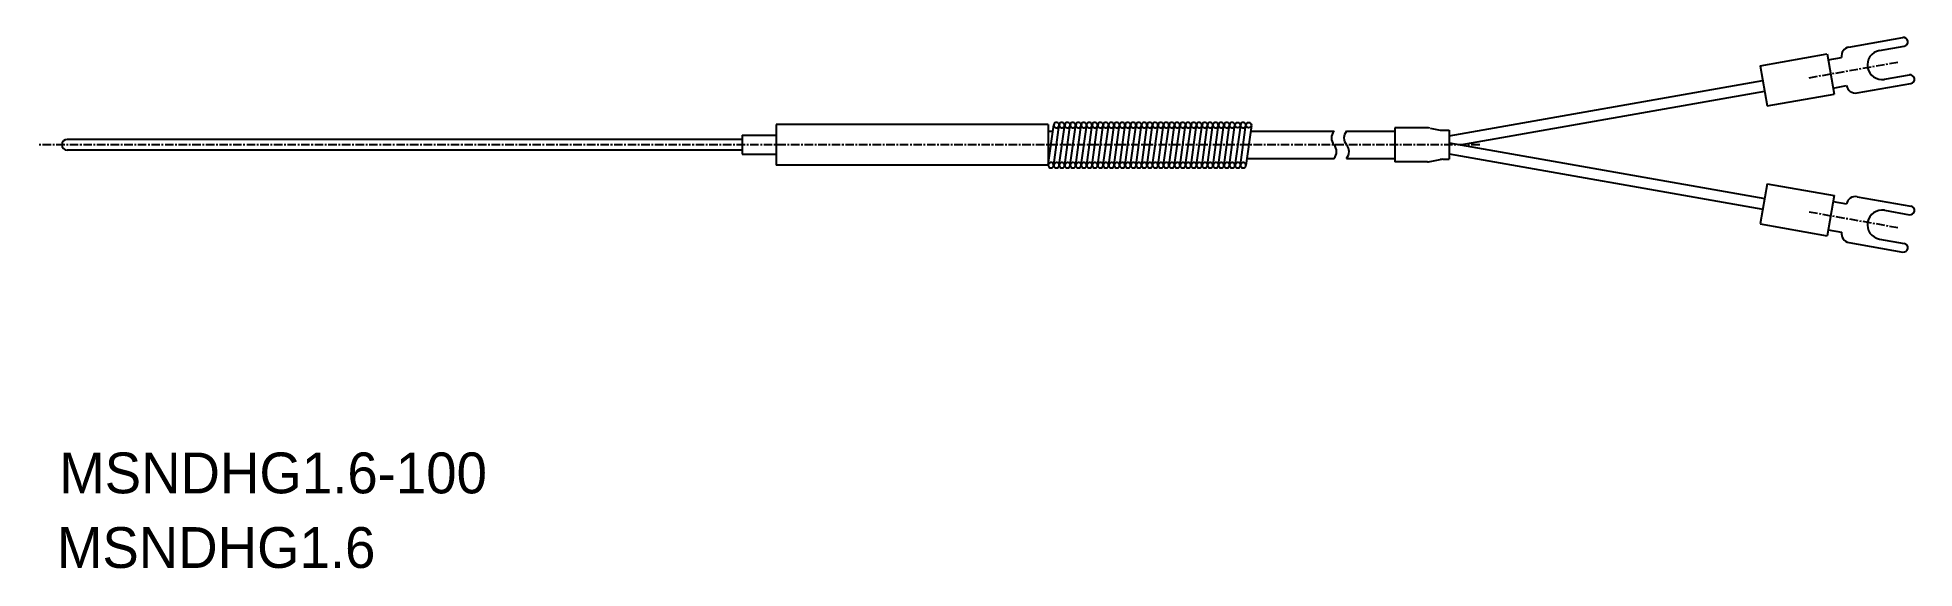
# Model space of a CAD drawing. Extents: x -23 to 253, y 116 to 194.
import ezdxf

# ---------------------------------------------------------------- set-up
doc = ezdxf.new("R2010")
doc.units = 0
doc.linetypes.add('CENTER', pattern=[2, 1.25, -0.25, 0.25, -0.25])
doc.layers.get('0').update_dxf_attribs({"linetype": 'CONTINUOUS'})
doc.layers.add('CENTER', color=1, linetype='CENTER')

msp = doc.modelspace()

# ---------------------------------------------------------------- linework, layer by layer
at = {"color": 7, "linetype": 'CONTINUOUS'}
for p, q in [((243.28, 192.97), (251.19, 194.36)), ((230.23, 190.23), (240.07, 191.97)), ((240.07, 191.97), (241.12, 186.06)), ((240.23, 191.08), (242.2, 191.43)), ((247.76, 192.46), (251.41, 193.11)), ((184.51, 179.94), (230.61, 188.07)), ((230.23, 190.23), (231.27, 184.33)), ((244.47, 186.22), (252.38, 187.62)), ((248.5, 188.23), (252.16, 188.87)), ((186.11, 178.6), (230.89, 186.49)), ((231.27, 184.33), (241.12, 186.06)), ((240.96, 186.95), (242.93, 187.3)), ((38.22, 179.4), (-18.6, 179.4)), ((80.6, 179.4), (38.22, 179.4)), ((80.6, 180), (85.6, 180)), ((80.6, 180), (80.6, 177.2)), ((125.6, 181.6), (85.6, 181.6)), ((85.6, 181.6), (85.6, 175.6)), ((125.59, 175.65), (126.39, 181.55)), ((125.6, 181.6), (125.6, 175.6)), ((125.6, 180.6), (126.26, 180.6)), ((126.4, 175.65), (127.2, 181.55)), ((127.21, 175.65), (128.01, 181.55)), ((128.01, 175.65), (128.81, 181.55)), ((128.82, 175.65), (129.62, 181.55)), ((129.63, 175.65), (130.43, 181.55)), ((130.44, 175.65), (131.24, 181.55)), ((131.24, 175.65), (132.04, 181.55)), ((132.05, 175.65), (132.85, 181.55)), ((132.86, 175.65), (133.66, 181.55)), ((133.67, 175.65), (134.47, 181.55)), ((134.47, 175.65), (135.27, 181.55)), ((135.28, 175.65), (136.08, 181.55)), ((136.09, 175.65), (136.89, 181.55)), ((136.89, 175.65), (137.69, 181.55)), ((137.7, 175.65), (138.5, 181.55)), ((138.51, 175.65), (139.31, 181.55)), ((139.32, 175.65), (140.12, 181.55)), ((140.12, 175.65), (140.92, 181.55)), ((140.93, 175.65), (141.73, 181.55)), ((141.74, 175.65), (142.54, 181.55)), ((142.55, 175.65), (143.35, 181.55)), ((143.35, 175.65), (144.15, 181.55)), ((144.16, 175.65), (144.96, 181.55)), ((144.97, 175.65), (145.77, 181.55)), ((145.78, 175.65), (146.58, 181.55)), ((146.58, 175.65), (147.38, 181.55)), ((147.39, 175.65), (148.19, 181.55)), ((148.2, 175.65), (149, 181.55)), ((149, 175.65), (149.8, 181.55)), ((149.81, 175.65), (150.61, 181.55)), ((150.62, 175.65), (151.42, 181.55)), ((151.43, 175.65), (152.23, 181.55)), ((152.23, 175.65), (153.03, 181.55)), ((153.83, 181.44), (153.03, 175.54)), ((153.85, 175.65), (154.65, 181.55)), ((155.44, 181.44), (154.64, 175.54)), ((155.33, 180.6), (167.59, 180.6)), ((169.43, 180.6), (176.51, 180.6)), ((176.51, 181.1), (176.51, 176.1)), ((181.31, 181.1), (176.51, 181.1)), ((181.7, 181.06), (183.21, 180.77)), ((183.59, 180.73), (184.51, 180.73)), ((184.51, 180.73), (184.51, 176.47)), ((38.22, 177.8), (-18.6, 177.8)), ((80.6, 177.8), (38.22, 177.8)), ((80.6, 177.2), (85.6, 177.2)), ((125.6, 176.6), (125.72, 176.6)), ((154.78, 176.6), (167.59, 176.6)), ((169.43, 176.6), (176.51, 176.6)), ((184.51, 178.88), (230.89, 170.7)), ((184.51, 177.26), (230.61, 169.13)), ((125.6, 175.6), (85.6, 175.6)), ((181.31, 176.1), (176.51, 176.1)), ((181.7, 176.13), (183.21, 176.43)), ((183.59, 176.47), (184.51, 176.47)), ((231.27, 172.87), (230.23, 166.96)), ((231.27, 172.87), (241.12, 171.13)), ((241.12, 171.13), (240.07, 165.22)), ((240.96, 170.25), (242.93, 169.9)), ((244.47, 170.97), (252.38, 169.58)), ((248.5, 168.97), (252.16, 168.32)), ((230.23, 166.96), (240.07, 165.22)), ((240.23, 166.11), (242.2, 165.76)), ((243.28, 164.23), (251.19, 162.83)), ((247.76, 164.73), (251.41, 164.09))]:
    msp.add_line(p, q, dxfattribs=at)
for centre in [(153.43, 181.49), (155.04, 181.49)]:
    msp.add_circle(centre, 0.4, dxfattribs=at)
for centre, radius, start, end in [((251.3, 193.73), 0.638, 280, 100), ((243.51, 191.66), 1.33, 100, 189.785), ((248.13, 190.34), 2.15, 100, 280), ((252.27, 188.24), 0.638, 280, 100), ((244.24, 187.53), 1.33, 190.215, 280), ((-18.6, 178.6), 0.8, 90, 270), ((126.79, 181.49), 0.4, 352.278, 172.278), ((126.79, 181.49), 0.4, 172.278, 352.278), ((127.6, 181.49), 0.4, 352.278, 172.278), ((127.6, 181.49), 0.4, 172.278, 352.278), ((128.4, 181.49), 0.4, 172.278, 352.278), ((128.4, 181.49), 0.4, 352.278, 172.278), ((129.21, 181.49), 0.4, 352.278, 172.278), ((129.21, 181.49), 0.4, 172.278, 352.278), ((130.02, 181.49), 0.4, 352.278, 172.278), ((130.02, 181.49), 0.4, 172.278, 352.278), ((130.83, 181.49), 0.4, 352.278, 172.278), ((130.83, 181.49), 0.4, 172.278, 352.278), ((131.63, 181.49), 0.4, 172.278, 352.278), ((131.63, 181.49), 0.4, 352.278, 172.278), ((132.44, 181.49), 0.4, 352.278, 172.278), ((132.44, 181.49), 0.4, 172.278, 352.278), ((133.25, 181.49), 0.4, 352.278, 172.278), ((133.25, 181.49), 0.4, 172.278, 352.278), ((134.05, 181.49), 0.4, 172.278, 352.278), ((134.05, 181.49), 0.4, 352.278, 172.278), ((134.86, 181.49), 0.4, 172.278, 352.278), ((134.86, 181.49), 0.4, 352.278, 172.278), ((135.67, 181.49), 0.4, 352.278, 172.278), ((135.67, 181.49), 0.4, 172.278, 352.278), ((136.48, 181.49), 0.4, 352.278, 172.278), ((136.48, 181.49), 0.4, 172.278, 352.278), ((137.28, 181.49), 0.4, 172.278, 352.278), ((137.28, 181.49), 0.4, 352.278, 172.278), ((138.09, 181.49), 0.4, 172.278, 352.278), ((138.09, 181.49), 0.4, 352.278, 172.278), ((138.9, 181.49), 0.4, 352.278, 172.278), ((138.9, 181.49), 0.4, 172.278, 352.278), ((139.71, 181.49), 0.4, 352.278, 172.278), ((139.71, 181.49), 0.4, 172.278, 352.278), ((140.51, 181.49), 0.4, 172.278, 352.278), ((140.51, 181.49), 0.4, 352.278, 172.278), ((141.32, 181.49), 0.4, 352.278, 172.278), ((141.32, 181.49), 0.4, 172.278, 352.278), ((142.13, 181.49), 0.4, 352.278, 172.278), ((142.13, 181.49), 0.4, 172.278, 352.278), ((142.94, 181.49), 0.4, 352.278, 172.278), ((142.94, 181.49), 0.4, 172.278, 352.278), ((143.74, 181.49), 0.4, 172.278, 352.278), ((143.74, 181.49), 0.4, 352.278, 172.278), ((144.55, 181.49), 0.4, 352.278, 172.278), ((144.55, 181.49), 0.4, 172.278, 352.278), ((145.36, 181.49), 0.4, 352.278, 172.278), ((145.36, 181.49), 0.4, 172.278, 352.278), ((146.16, 181.49), 0.4, 172.278, 352.278), ((146.16, 181.49), 0.4, 352.278, 172.278), ((146.97, 181.49), 0.4, 172.278, 352.278), ((146.97, 181.49), 0.4, 352.278, 172.278), ((147.78, 181.49), 0.4, 352.278, 172.278), ((147.78, 181.49), 0.4, 172.278, 352.278), ((148.59, 181.49), 0.4, 352.278, 172.278), ((148.59, 181.49), 0.4, 172.278, 352.278), ((149.39, 181.49), 0.4, 172.278, 352.278), ((149.39, 181.49), 0.4, 352.278, 172.278), ((150.2, 181.49), 0.4, 172.278, 352.278), ((150.2, 181.49), 0.4, 352.278, 172.278), ((151.01, 181.49), 0.4, 352.278, 172.278), ((151.01, 181.49), 0.4, 172.278, 352.278), ((151.82, 181.49), 0.4, 352.278, 172.278), ((151.82, 181.49), 0.4, 172.278, 352.278), ((152.62, 181.49), 0.4, 172.278, 352.278), ((152.62, 181.49), 0.4, 352.278, 172.278), ((154.24, 181.49), 0.4, 352.278, 172.278), ((154.24, 181.49), 0.4, 172.278, 352.278), ((168.71, 179.6), 1.5, 138.19, 221.81), ((170.55, 179.6), 1.5, 138.19, 221.81), ((181.31, 179.1), 2, 79.002, 90), ((183.59, 182.73), 2, 259.002, 270), ((166.47, 177.6), 1.5, 318.19, 41.81), ((168.31, 177.6), 1.5, 318.19, 41.81), ((125.99, 175.59), 0.4, 352.278, 172.278), ((125.99, 175.59), 0.4, 172.278, 352.278), ((126.8, 175.59), 0.4, 352.278, 172.278), ((126.8, 175.59), 0.4, 172.278, 352.278), ((127.6, 175.59), 0.4, 172.278, 352.278), ((127.6, 175.59), 0.4, 352.278, 172.278), ((128.41, 175.59), 0.4, 352.278, 172.278), ((128.41, 175.59), 0.4, 172.278, 352.278), ((129.22, 175.59), 0.4, 352.278, 172.278), ((129.22, 175.59), 0.4, 172.278, 352.278), ((130.03, 175.59), 0.4, 352.278, 172.278), ((130.03, 175.59), 0.4, 172.278, 352.278), ((130.83, 175.59), 0.4, 172.278, 352.278), ((130.83, 175.59), 0.4, 352.278, 172.278), ((131.64, 175.59), 0.4, 352.278, 172.278), ((131.64, 175.59), 0.4, 172.278, 352.278), ((132.45, 175.59), 0.4, 352.278, 172.278), ((132.45, 175.59), 0.4, 172.278, 352.278), ((133.25, 175.59), 0.4, 172.278, 352.278), ((133.25, 175.59), 0.4, 352.278, 172.278), ((134.06, 175.59), 0.4, 172.278, 352.278), ((134.06, 175.59), 0.4, 352.278, 172.278), ((134.87, 175.59), 0.4, 352.278, 172.278), ((134.87, 175.59), 0.4, 172.278, 352.278), ((135.68, 175.59), 0.4, 352.278, 172.278), ((135.68, 175.59), 0.4, 172.278, 352.278), ((136.48, 175.59), 0.4, 172.278, 352.278), ((136.48, 175.59), 0.4, 352.278, 172.278), ((137.29, 175.59), 0.4, 172.278, 352.278), ((137.29, 175.59), 0.4, 352.278, 172.278), ((138.1, 175.59), 0.4, 352.278, 172.278), ((138.1, 175.59), 0.4, 172.278, 352.278), ((138.91, 175.59), 0.4, 352.278, 172.278), ((138.91, 175.59), 0.4, 172.278, 352.278), ((139.71, 175.59), 0.4, 172.278, 352.278), ((139.71, 175.59), 0.4, 352.278, 172.278), ((140.52, 175.59), 0.4, 352.278, 172.278), ((140.52, 175.59), 0.4, 172.278, 352.278), ((141.33, 175.59), 0.4, 352.278, 172.278), ((141.33, 175.59), 0.4, 172.278, 352.278), ((142.14, 175.59), 0.4, 352.278, 172.278), ((142.14, 175.59), 0.4, 172.278, 352.278), ((142.94, 175.59), 0.4, 172.278, 352.278), ((142.94, 175.59), 0.4, 352.278, 172.278), ((143.75, 175.59), 0.4, 352.278, 172.278), ((143.75, 175.59), 0.4, 172.278, 352.278), ((144.56, 175.59), 0.4, 352.278, 172.278), ((144.56, 175.59), 0.4, 172.278, 352.278), ((145.36, 175.59), 0.4, 172.278, 352.278), ((145.36, 175.59), 0.4, 352.278, 172.278), ((146.17, 175.59), 0.4, 172.278, 352.278), ((146.17, 175.59), 0.4, 352.278, 172.278), ((146.98, 175.59), 0.4, 352.278, 172.278), ((146.98, 175.59), 0.4, 172.278, 352.278), ((147.79, 175.59), 0.4, 352.278, 172.278), ((147.79, 175.59), 0.4, 172.278, 352.278), ((148.59, 175.59), 0.4, 172.278, 352.278), ((148.59, 175.59), 0.4, 352.278, 172.278), ((149.4, 175.59), 0.4, 172.278, 352.278), ((149.4, 175.59), 0.4, 352.278, 172.278), ((150.21, 175.59), 0.4, 352.278, 172.278), ((150.21, 175.59), 0.4, 172.278, 352.278), ((151.02, 175.59), 0.4, 352.278, 172.278), ((151.02, 175.59), 0.4, 172.278, 352.278), ((151.82, 175.59), 0.4, 172.278, 352.278), ((151.82, 175.59), 0.4, 352.278, 172.278), ((152.63, 175.59), 0.4, 352.278, 172.278), ((152.63, 175.59), 0.4, 172.278, 352.278), ((153.44, 175.59), 0.4, 352.278, 172.278), ((153.44, 175.59), 0.4, 172.278, 352.278), ((154.24, 175.59), 0.4, 172.278, 352.278), ((154.24, 175.59), 0.4, 352.278, 172.278), ((181.31, 178.1), 2, 270, 280.998), ((183.59, 174.47), 2, 90, 100.998), ((244.24, 169.66), 1.33, 80, 169.785), ((248.13, 166.85), 2.15, 80, 260), ((252.27, 168.95), 0.638, 260, 80), ((243.51, 165.54), 1.33, 170.215, 260), ((251.3, 163.46), 0.638, 260, 80)]:
    msp.add_arc(centre, radius, start, end, dxfattribs=at)
at = {"layer": 'CENTER', "color": 1, "linetype": 'CENTER'}
for p, q in [((237.43, 188.46), (250.63, 190.79)), ((189.02, 178.6), (-22.97, 178.6)), ((237.43, 168.74), (250.63, 166.41))]:
    msp.add_line(p, q, dxfattribs=at)

# ---------------------------------------------------------------- texts
at = {"color": 7, "linetype": 'CONTINUOUS'}
for s, p in [('MSNDHG1.6-100', (-19.78, 127.35)), ('MSNDHG1.6', (-20.12, 116.38))]:
    msp.add_text(s, height=6, dxfattribs=at).set_placement(p)

doc.saveas('drawing.dxf')
